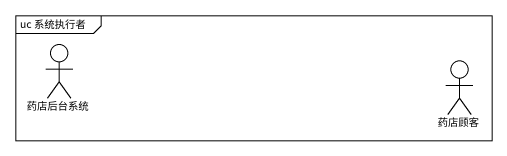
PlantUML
@startuml
mainframe uc 系统执行者
actor 药店后台系统
actor 药店顾客
@enduml
